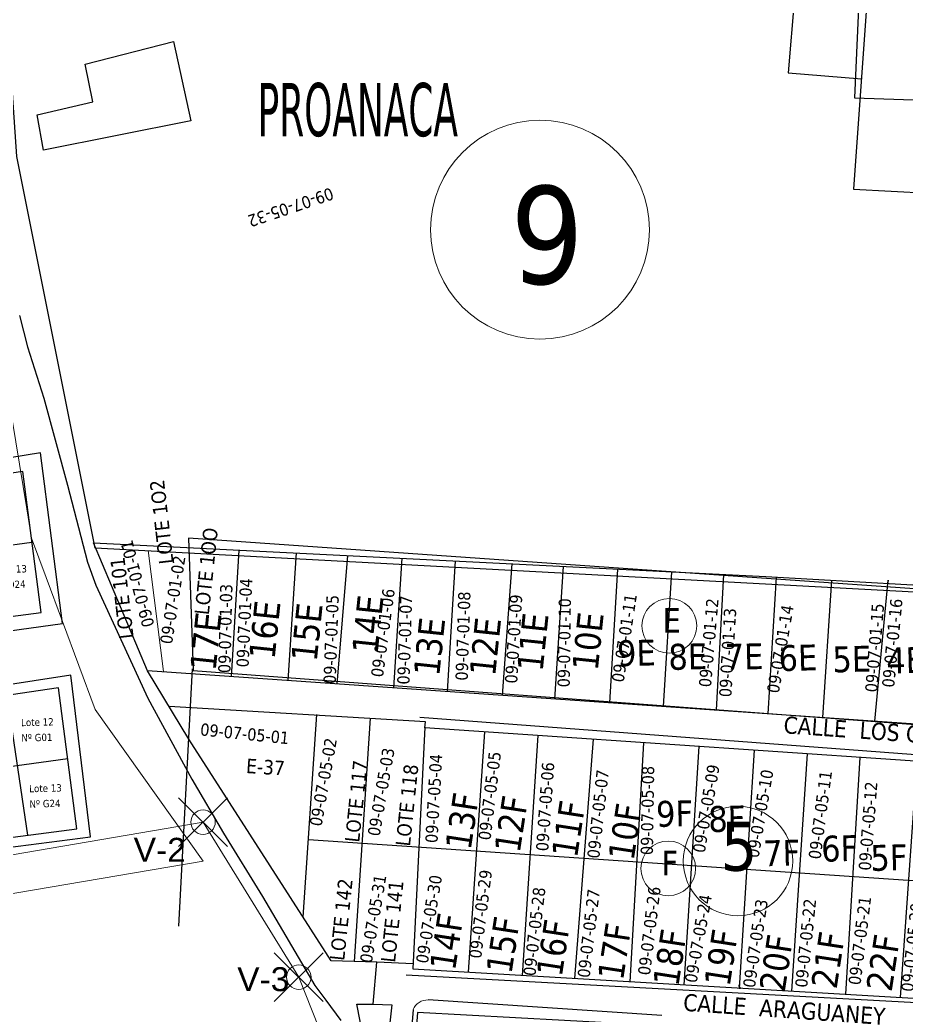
# Model space of a CAD drawing. Header units: metres. Extents: x 2 to 659295185, y -28 to 1124222152.
# Drawn here: x 659057.6 to 659238.5, y 1123964.6 to 1124167.9 of the extents above; entities that cross this region are included whole.
import ezdxf
from ezdxf.enums import TextEntityAlignment as Align

# ---------------------------------------------------------------- set-up
doc = ezdxf.new("R2010")
doc.units = ezdxf.units.M
doc.header["$MEASUREMENT"] = 0
doc.header["$PDMODE"] = 35
doc.header["$PDSIZE"] = 5
for name, color, linetype in [('CALLES', 1, 'CONTINUOUS'), ('Cota', 3, 'CONTINUOUS'), ('CURVAS', 2, 'CONTINUOUS'), ('División Parroquial', 130, 'CONTINUOUS'), ('MANZANA', 30, 'CONTINUOUS'), ('Numero de manzana', 6, 'CONTINUOUS'), ('Parcelas', 140, 'CONTINUOUS'), ('TEXTOS', 7, 'CONTINUOUS')]:
    doc.layers.add(name, color=color, linetype=linetype)
doc.layers.add('Cuadro UTM', color=253, linetype='CONTINUOUS', lineweight=13)
doc.styles.add('Arial .80', font='arial.ttf', dxfattribs={"height": 0.8})
doc.styles.get("Standard").update_dxf_attribs({"font": 'tahoma.ttf'})

msp = doc.modelspace()

# ---------------------------------------------------------------- linework, layer by layer
at = {"layer": 'Cota', "lineweight": 0}
msp.add_lwpolyline([(658790.9996, 1123951.9988), (659095.0182, 1124003.9893), (659114.5537, 1123972.3316), (659119.9817, 1123958.563), (659118.0011, 1123915.9934), (659109.0025, 1123836.9926), (659083.1825, 1123709.883), (659041.9725, 1123644.949), (658946.007, 1123614.9876), (658894.0015, 1123615.0018), (658808.0173, 1123656.764), (658790.9996, 1123951.9988)], dxfattribs=at)
for p in [(659095, 1124004), (659114.5538, 1123972.3357)]:
    msp.add_point(p, dxfattribs=at)
at = {"layer": 'CURVAS', "lineweight": 0}
msp.add_lwpolyline([(658765, 1124093), (658919, 1124152), (658948, 1124164), (658947, 1124144), (659045, 1124152), (659047, 1124141), (659059, 1124068), (659060, 1124062), (659063, 1124054), (659073, 1124027), (659095, 1123996), (658789, 1123944), (658765, 1124093)], dxfattribs=at)
at = {"layer": 'División Parroquial', "lineweight": -3}
msp.add_lwpolyline([(659058, 1124187), (659143, 1124183), (659142, 1124178), (659193, 1124182), (659204, 1124231), (659222, 1124231), (659221, 1124199), (659222, 1124199), (659222, 1124186), (659221, 1124186), (659220, 1124175), (659229, 1124175), (659228, 1124152), (659286, 1124150), (659277, 1124049), (659073, 1124060), (659057, 1124140), (659055, 1124169), (659058, 1124187), (659058, 1124187)], dxfattribs=at)
at = {"layer": 'MANZANA', "lineweight": -3}
for p, q in [((659238.6729, 1124287.119), (659227.8133, 1124133.3242)), ((659225.3719, 1124285.3159), (659214.4297, 1124157.1008)), ((659214.4297, 1124157.1008), (659229.4019, 1124155.8221)), ((659227.8133, 1124133.3242), (659285.1828, 1124130.2272)), ((659061.811, 1124079.4534), (658935, 1124059)), ((659066.3132, 1124044.605), (659061.811, 1124079.4534)), ((659279, 1124049), (659092, 1124062)), ((659092, 1124062), (659093, 1124035)), ((658939.6187, 1124027.2025), (659066.3132, 1124044.605)), ((659068, 1124034), (658942, 1124015)), ((659072, 1124001), (659068, 1124034)), ((659092.754, 1124035.3106), (659089.9778, 1123982.7377)), ((659093, 1124035), (659306, 1124019)), ((659285.0371, 1124014.4026), (659139.2553, 1124025.3886)), ((658947, 1123985), (659072, 1124001)), ((659136.4791, 1123972.8157), (659282.323, 1123964.856))]:
    msp.add_line(p, q, dxfattribs=at)
at = {"layer": 'MANZANA', "lineweight": 0}
msp.add_line((659086.9592, 1124034.813), (659083.8182, 1124059.5165), dxfattribs=at)
at = {"layer": 'MANZANA', "lineweight": -2}
for p, q in [((659188.627, 1123964.4806), (659140.9613, 1123967.6882)), ((659137.8891, 1123965.7273), (659120.8022, 1123743.7312))]:
    msp.add_line(p, q, dxfattribs=at)
msp.add_lwpolyline([(659057.5209, 1124107.5112), (659059.1948, 1124101.1025), (659062.5261, 1124090.6146), (659067.3252, 1124072.8282), (659071.4481, 1124057.1414), (659073.1138, 1124052.3924), (659083.7344, 1124029.3171), (659092.6812, 1124012.7705), (659099.1954, 1124001.7427), (659107.1444, 1123988.8353), (659117.8557, 1123970.639), (659120.0574, 1123967.6596), (659123.1496, 1123963.4705)], dxfattribs=at)
at = {"layer": 'MANZANA', "lineweight": 0}
msp.add_circle((659163.7835, 1124125.032), 22.3454, dxfattribs=at)
msp.add_arc((659140.8192, 1123964.5236), 3.1678, 87.430513, 157.668166, dxfattribs=at)
at = {"layer": 'Numero de manzana', "lineweight": 0}
for centre, radius in [((659190.1919, 1124044.1141), 5.5864), ((659204.2074, 1123996.056), 11.1727), ((659189.9666, 1123994.5545), 5.5864)]:
    msp.add_circle(centre, radius, dxfattribs=at)
at = {"layer": 'Parcelas', "lineweight": -3}
for p, q in [((658938.9652, 1124044.3762), (659060.0705, 1124061.2174)), ((659059.2595, 1124001.325), (659055.0286, 1124029.8876)), ((658946.2943, 1124000.1933), (659067.3997, 1124017.0345))]:
    msp.add_line(p, q, dxfattribs=at)
at = {"layer": 'Parcelas'}
for points in [[(659088.9607, 1124163.4689), (659092.5242, 1124147.2605), (659062.4064, 1124141.2829), (659061.1419, 1124148.5249), (659072.5223, 1124151.1689), (659070.913, 1124158.8708), (659088.9607, 1124163.4689)], [(659088.9607, 1124163.4689), (659092.5242, 1124147.2605), (659062.4064, 1124141.2829), (659061.1419, 1124148.5249), (659072.5223, 1124151.1689), (659070.913, 1124158.8708), (659088.9607, 1124163.4689)], [(659245.5766, 1123720.6496), (659200.6244, 1123720.8755), (659142.5706, 1123724.0379), (659121.3369, 1123733.9771), (659104.1692, 1123744.3681), (659107.7027, 1123758.7217), (659113.0581, 1123779.5311), (659118.5665, 1123827.4233), (659122.8507, 1123860.9325), (659127.9001, 1123904.9995), (659129.5832, 1123923.9728), (659130.9603, 1123943.5581), (659126.37, 1123966.8157), (659129.7362, 1123966.8157), (659130.5013, 1123975.3842), (659121.1676, 1123975.6903), (659092.0957, 1124020.9813), (659083.6801, 1124034.9052), (659072.6634, 1124061.07), (659209.9136, 1124054.1845), (659277.0851, 1124050.3593)], [(659100.7987, 1124033.7195), (659102.3494, 1124059.5807)], [(659113.9949, 1124058.9965), (659112.3252, 1124032.9211)], [(659122.4073, 1124032.2227), (659124.5415, 1124058.4674)], [(659135.5612, 1124057.9146), (659133.8704, 1124031.4287)], [(659144.919, 1124030.6634), (659146.5732, 1124057.3622)], [(659158.0432, 1124056.7867), (659156.0459, 1124029.8926)], [(659166.8004, 1124029.1477), (659168.5897, 1124056.2576), (659168.582, 1124056.258)], [(659179.6324, 1124055.7037), (659177.9696, 1124028.374)], [(659190.6368, 1124055.1516), (659188.9232, 1124027.6153)], [(659199.7878, 1124026.8628), (659201.3283, 1124054.6152)], [(659210.3584, 1124026.1306), (659212.0575, 1124054.0625)], [(659221.5486, 1124025.3554), (659223.3697, 1124053.4182)], [(659232.1192, 1124024.6232), (659234.8543, 1124053.4195), (659234.8111, 1124052.9646)], [(659275.861, 1124021.5933), (659083.6801, 1124034.9052)], [(659140.2939, 1124023.2765), (659140.4469, 1124024.5005), (659088.0918, 1124027.6058)], [(659115.4372, 1123984.6176), (659118.2485, 1124026.0087)], [(659125.9045, 1123975.535), (659129.1658, 1124025.267)], [(659140.2939, 1124023.4295), (659137.8457, 1123974.0071), (659281.8284, 1123965.5916), (659284.4296, 1124013.4838), (659140.2939, 1124023.2765)], [(659149.1745, 1123973.345), (659152.5095, 1124022.4465)], [(659160.1894, 1123972.7012), (659163.4268, 1124021.7048)], [(659170.9082, 1123972.0747), (659174.7079, 1124020.9384)], [(659182.1924, 1123971.4152), (659184.9953, 1124020.2394)], [(659193.243, 1123970.7693), (659196.2867, 1124019.4723), (659196.4494, 1124019.4612)], [(659207.4776, 1124018.712), (659204.4193, 1123970.116), (659204.7153, 1123970.0987), (659204.4425, 1123970.4856), (659204.4611, 1123970.7808)], [(659218.3224, 1124017.9752), (659215.1024, 1123969.4916)], [(659229.0771, 1124017.2445), (659226.1441, 1123968.8462)], [(659240.6938, 1124016.4552), (659237.2936, 1123968.1946)], [(659116.5138, 1124000.4674), (659283.1081, 1123989.1521)], [(659137.8987, 1123975.0756), (659130.5013, 1123975.3842)], [(659129.7362, 1123966.8157), (659133.5615, 1123966.6627), (659130.9603, 1123943.5581)], [(659172.1201, 1123741.5845), (659188.7982, 1123962.3784), (659138.7638, 1123965.1325), (659121.9327, 1123744.9507)]]:
    msp.add_lwpolyline(points, dxfattribs=at)
at = {"layer": 'Parcelas', "lineweight": -3}
for points in [[(658936.7653, 1124057.6379), (658941.1651, 1124031.1146), (659061.9428, 1124046.809), (659058.1982, 1124075.6258), (658936.7653, 1124057.6379)], [(658944.0945, 1124013.4549), (658948.4942, 1123986.9316), (659069.272, 1124002.6261), (659065.5274, 1124031.4428), (658944.0945, 1124013.4549)]]:
    msp.add_lwpolyline(points, dxfattribs=at)

# ---------------------------------------------------------------- texts
at = {"layer": 'CALLES', "color": 0}
for s, p in [('CALLE  LOS CHAGUARAMOS', (659242.4718, 1124021.8657)), ('CALLE  ARAGUANEY', (659213.6651, 1123965.7636))]:
    msp.add_text(s, height=3.5, rotation=355.938602, dxfattribs=at).set_placement(p, align=Align.MIDDLE)
at = {"layer": 'Cuadro UTM', "color": 0, "linetype": 'Continuous', "char_height": 4.89618, "width": 23.27943, "attachment_point": 5, "style": 'Arial .80'}
for s, insert in [('V-2', (659086.1644, 1123998.3536)), ('V-3', (659107.3064, 1123971.8907))]:
    msp.add_mtext(s, dxfattribs=dict(at, insert=insert))
at = {"layer": 'MANZANA', "lineweight": -2}
msp.add_text('9', height=20, dxfattribs=at).set_placement((659157.7331, 1124113.9756))
at = {"layer": 'Numero de manzana', "lineweight": -2}
for s, height, p in [('E', 5, (659188.8247, 1124042.7237)), ('5', 10, (659200.6715, 1123994.0856)), ('F', 5, (659188.5995, 1123993.1642))]:
    msp.add_text(s, height=height, dxfattribs=at).set_placement(p)
at = {"layer": 'Parcelas', "lineweight": -2}
for s, height, rotation, p in [('09-07-05-32', 2.5, 198.741142, (659121.1157, 1124133.7033)), ('LOTE 1O2', 2.95871, 96.527701, (659088.9883, 1124056.8841)), ('LOTE 1OO', 2.95871, 84.015903, (659096.179, 1124046.2321)), ('09-07-01-01', 2.5, 104.551854, (659085.1025, 1124044.208)), ('LOTE 101', 2.95871, 96.527701, (659080.8551, 1124041.6145)), ('09-07-01-02', 2.5, 81.202866, (659088.6578, 1124040.2424)), ('Lote 13', 1.5, 1.412005, (659052.3927, 1124054.8709)), ('Nº D24', 1.5, 1.412005, (659052.4575, 1124051.7305)), ('09-07-01-03', 2.5, 88.634759, (659100.5795, 1124034.4298)), ('09-07-01-04', 2.5, 87.540376, (659104.2864, 1124035.5855)), ('09-07-01-05', 2.5, 87.966301, (659122.0724, 1124032.1951)), ('14E', 5.28279, 84.015903, (659130.6334, 1124038.2531)), ('09-07-01-06', 2.5, 82.259148, (659131.7203, 1124033.4885)), ('09-07-01-07', 2.5, 88.147259, (659137.1263, 1124032.0776)), ('09-07-01-08', 2.5, 88.130881, (659149.017, 1124032.8813)), ('09-07-01-09', 2.5, 86.599083, (659159.1156, 1124032.2663)), ('09-07-01-11', 2.5, 81.350619, (659180.8558, 1124032.44)), ('16E', 5.28279, 84.015903, (659109.6027, 1124037.1199)), ('15E', 5.28279, 84.015903, (659118.2012, 1124036.6515)), ('09-07-01-10', 2.5, 89.148149, (659169.8463, 1124031.5312)), ('09-07-01-12', 2.5, 84.965043, (659198.6741, 1124031.4881)), ('09-07-01-14', 2.5, 80.24585, (659212.529, 1124030.2006)), ('09-07-01-15', 2.5, 85.548333, (659232.6298, 1124030.4527)), ('09-07-01-16', 2.5, 84.478567, (659236.0714, 1124031.4124)), ('17E', 5.28279, 84.015903, (659097.5683, 1124034.763)), ('13E', 5.28279, 84.015903, (659143.2146, 1124033.6849)), ('12E', 5.28279, 84.015903, (659154.6269, 1124033.6849)), ('11E', 5.28279, 84.015903, (659164.3197, 1124034.6218)), ('10E', 5.28279, 84.015903, (659175.5758, 1124034.7779)), ('09-07-01-13', 2.5, 86.740381, (659202.8341, 1124029.483)), ('9E', 5.28279, 1.412005, (659179.5722, 1124035.8426)), ('8E', 5.28279, 1.412005, (659190.0652, 1124035.094)), ('7E', 5.28279, 1.412005, (659201.5574, 1124035.094)), ('6E', 5.28279, 1.412005, (659212.5501, 1124034.8445)), ('5E', 5.28279, 1.412005, (659223.5428, 1124034.5951)), ('4E', 5.28279, 1.412005, (659234.5354, 1124034.3455)), ('Lote 12', 1.5, 1.412005, (659057.8723, 1124023.5994)), ('09-07-05-01', 2.5, 354.222581, (659094.3273, 1124021.7469)), ('Nº G01', 1.5, 1.412005, (659057.9371, 1124020.459)), ('09-07-05-02', 2.5, 79.92674, (659119.1797, 1124003.0122)), ('09-07-05-03', 2.5, 80.164449, (659131.0287, 1124000.9913)), ('09-07-05-04', 2.5, 86.83423, (659142.8476, 1123999.691)), ('09-07-05-05', 2.5, 83.07542, (659153.6599, 1124000.2021)), ('E-37', 2.95871, 356.238274, (659103.7156, 1124014.0456)), ('LOTE 117', 2.95871, 84.015903, (659126.8779, 1123999.7634)), ('LOTE 118', 2.95871, 84.015903, (659137.2361, 1123998.9638)), ('09-07-05-06', 2.5, 86.005535, (659165.4537, 1123997.9945)), ('09-07-05-08', 2.5, 89.128041, (659186.8297, 1123997.2694)), ('09-07-05-09', 2.5, 80.260174, (659197.4103, 1123997.5901)), ('09-07-05-07', 2.5, 83.751354, (659175.8756, 1123996.4866)), ('09-07-05-10', 2.5, 80.260174, (659208.3903, 1123996.5692)), ('09-07-05-11', 2.5, 82.474994, (659221.0436, 1123996.3009)), ('Lote 13', 1.5, 1.412005, (659059.5214, 1124010.1031)), ('09-07-05-12', 2.5, 85.607913, (659231.2957, 1123994.0391)), ('13F', 5.28279, 81.242627, (659149.6277, 1123998.13)), ('12F', 5.28279, 81.242627, (659159.6432, 1123997.538)), ('Nº G24', 1.5, 1.412005, (659059.5862, 1124006.9627)), ('11F', 5.28279, 81.242627, (659171.3414, 1123996.5376)), ('10F', 5.28279, 81.242627, (659182.8894, 1123995.9591)), ('9F', 5.28279, 1.412005, (659187.5428, 1124003.0241)), ('8F', 5.28279, 1.412005, (659198.2097, 1124001.9591)), ('6F', 5.28279, 1.412005, (659221.2427, 1123995.9141)), ('7F', 5.28279, 1.412005, (659209.4153, 1123994.9778)), ('5F', 5.28279, 1.412005, (659231.2957, 1123994.0391)), ('09-07-05-31', 2.5, 80.496447, (659129.4493, 1123975.0954)), ('09-07-05-30', 2.5, 80.749862, (659140.8886, 1123975.0087)), ('09-07-05-29', 2.5, 82.884151, (659151.7642, 1123976.0339)), ('LOTE 142', 2.95871, 84.015903, (659123.813, 1123975.6035)), ('LOTE 141', 2.95871, 84.015903, (659134.2, 1123975.2299)), ('09-07-05-26', 2.5, 82.988853, (659186.2298, 1123972.6176)), ('09-07-05-28', 2.5, 83.442494, (659162.841, 1123972.4729)), ('09-07-05-27', 2.5, 83.266524, (659173.8994, 1123972.1051)), ('09-07-05-24', 2.5, 80.018513, (659195.7488, 1123971.0341)), ('09-07-05-23', 2.5, 81.520742, (659207.6491, 1123970.042)), ('09-07-05-22', 2.5, 84.104649, (659218.3188, 1123970.1108)), ('09-07-05-21', 2.5, 82.985417, (659229.1956, 1123970.6238)), ('09-07-05-20', 2.5, 83.731943, (659239.9757, 1123969.2513)), ('14F', 5.28279, 81.242627, (659146.4433, 1123973.5046)), ('15F', 5.28279, 81.242627, (659157.9583, 1123972.8316)), ('16F', 5.28279, 81.242627, (659168.225, 1123972.2315)), ('17F', 5.28279, 81.242627, (659180.7331, 1123971.5004)), ('18F', 5.28279, 81.242627, (659192.0244, 1123970.2512)), ('19F', 5.28279, 81.242627, (659202.495, 1123970.2285)), ('20F', 5.28279, 81.242627, (659213.7331, 1123969.1558)), ('21F', 5.28279, 81.242627, (659224.3207, 1123969.7499)), ('22F', 5.28279, 81.242627, (659235.5587, 1123969.1852))]:
    msp.add_text(s, height=height, rotation=rotation, dxfattribs=at).set_placement(p)
at = {"layer": 'TEXTOS', "color": 0, "width": 0.571429}
msp.add_text('PROANACA', height=10.8643, dxfattribs=at).set_placement((659106.1461, 1124144.1374))

doc.saveas('drawing.dxf')
